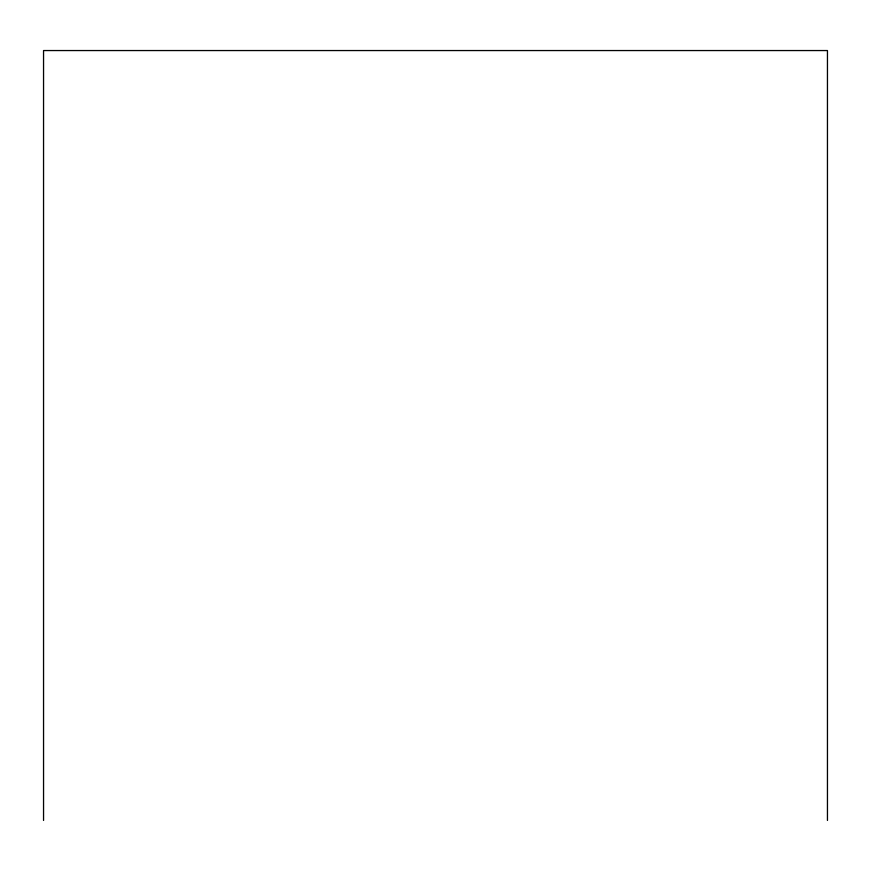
<?xml version="1.0" encoding="UTF-8"?>
<svg xmlns="http://www.w3.org/2000/svg" width="871" height="871" viewBox="0 0 871 871"><rect width="100%" height="100%" fill="white"/><g stroke="black" fill="none" stroke-linecap="round" stroke-linejoin="round"><path stroke-width="1.31" d="M827.45 820.449L827.45 50.551L43.55 50.551L43.55 820.449"/></g></svg>
